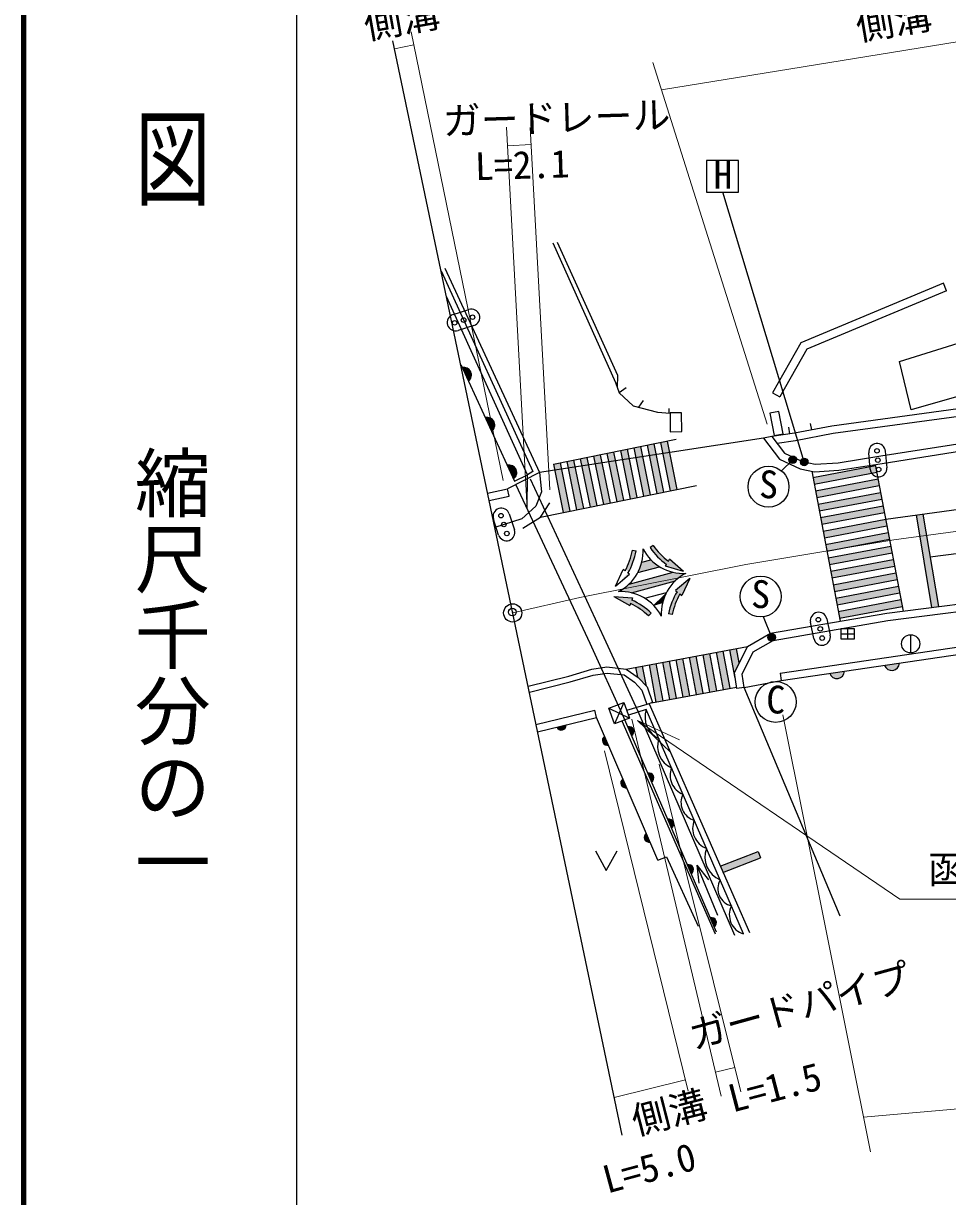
# Model space of a CAD drawing. Units: millimetres at full size, sheet at 1:1000; details may follow other scales. Extents: x 40000 to 680000, y 20000 to 380000.
# Drawn here: x 40000 to 100918, y 241456 to 318788 of the extents above; entities that cross this region are included whole.
import ezdxf
from ezdxf.enums import TextEntityAlignment as Align

# ---------------------------------------------------------------- set-up
doc = ezdxf.new("R2010")
doc.units = ezdxf.units.MM
doc.header["$LTSCALE"] = 1000
doc.header["$PDMODE"] = 32
doc.header["$PDSIZE"] = 500
doc.linetypes.add('CHAIN', pattern=[18.5, 12, -1.5, 3.5, -1.5])
for name, color, linetype, lineweight in [('M-BGD', 7, 'Continuous', 25), ('M-BGD-EXST', 7, 'Continuous', 25), ('M-BMK', 2, 'CHAIN', 13), ('M-BMK-OTRS', 5, 'Continuous', 25), ('M-BMK-SRVR', 3, 'Continuous', 25), ('M-STR-HTXT', 7, 'Continuous', 13), ('M-STR-STRC', 7, 'Continuous', 25), ('M-TTL', 2, 'Continuous', 140), ('M-TTL-BAND', 7, 'Continuous', 25)]:
    doc.layers.add(name, color=color, linetype=linetype, lineweight=lineweight)
doc.layers.add('M-OTRS', color=6, linetype='Continuous')
doc.styles.add('@ＭＳ ゴシック', font='')
doc.styles.add('ＭＳ ゴシック', font='')
doc.styles.get('@ＭＳ ゴシック').set_extended_font_data('@MS Gothic')
doc.styles.get('ＭＳ ゴシック').set_extended_font_data('MS Gothic')

# ---------------------------------------------------------------- blocks, each defined once
blk = doc.blocks.new('open_arrow')
at = {"color": 0, "linetype": 'Continuous', "lineweight": -2}
blk.add_lwpolyline([(7.5, 1.25), (0, 0), (7.5, -1.25)], dxfattribs=at)

msp = doc.modelspace()

# ---------------------------------------------------------------- hatches: boundary and pattern name
at = {"layer": 'M-BGD'}
for points in [[(69330, 295207, 0.82183), (68914, 296106)], [(70859, 291906, 0.82183), (70442, 292805)], [(72313, 288766, 0.82183), (71896, 289665)], [(93152, 275942, 0.82183), (94132, 276086)], [(96773, 276474, 0.82183), (97753, 276618)], [(75159, 272398, 0.84072), (75767, 272546)], [(80095, 271843, 0.84072), (79846, 272418)], [(78312, 271793, 0.84072), (78559, 271218)], [(81412, 268795, 0.84072), (81164, 269369)], [(79521, 268983, 0.84072), (79768, 268408)], [(82729, 265748, 0.84072), (82480, 266323)], [(81062, 265401, 0.84072), (81309, 264826)], [(84024, 262751, 0.84072), (83776, 263325)], [(85536, 259252, 0.84072), (85288, 259826)]]:
    msp.add_hatch(color=256, dxfattribs=at).paths.add_polyline_path(points)
at = {"layer": 'M-BGD-EXST'}
for points in [[(90964, 290024, 1), (90464, 290024, 1)], [(91718, 289884, 1), (91218, 289884, 1)], [(89577, 278319, 1), (89077, 278319, 1)]]:
    msp.add_hatch(color=256, dxfattribs=at).paths.add_polyline_path(points)
at = {"layer": 'M-STR-STRC'}
for points in [[(80672, 290896), (80231, 290806), (80878, 287621), (81319, 287711)], [(81554, 291075), (81113, 290985), (81760, 287800), (82201, 287890)], [(82436, 291254), (81995, 291164), (82642, 287979), (83083, 288069)], [(76262, 290000), (75821, 289911), (76468, 286726), (76909, 286815)], [(77144, 290179), (76703, 290090), (77350, 286905), (77791, 286994)], [(78026, 290358), (77585, 290269), (78232, 287084), (78673, 287173)], [(78908, 290537), (78467, 290448), (79114, 287263), (79555, 287352)], [(79790, 290717), (79349, 290627), (79996, 287442), (80437, 287532)], [(75380, 289821), (74939, 289731), (75586, 286546), (76027, 286636)], [(96254, 289205), (96170, 289647), (92044, 288865), (92128, 288423)], [(96338, 288762), (92211, 287981), (92295, 287538), (96422, 288320)], [(96505, 287878), (92379, 287096), (92463, 286654), (96589, 287436)], [(96673, 286994), (92546, 286212), (92630, 285770), (96757, 286552)], [(99308, 286445), (98862, 286385), (99888, 280296), (100334, 280353)], [(96841, 286110), (92714, 285328), (92798, 284886), (96924, 285667)], [(97008, 285225), (92881, 284443), (92965, 284001), (97092, 284783)], [(79737, 282850), (79807, 282997), (79772, 282923), (79840, 283072), (79807, 282997), (79872, 283147), (79840, 283072), (79903, 283223), (79872, 283147), (79932, 283300), (79903, 283223), (79960, 283376), (79932, 283300), (79986, 283454), (79960, 283376), (80012, 283532), (79986, 283454), (80035, 283610), (80012, 283532), (80058, 283688), (80035, 283610), (80079, 283767), (80058, 283688), (80099, 283847), (80079, 283767), (80117, 283926), (80099, 283847), (80134, 284006), (80117, 283926), (80146, 284067), (80134, 284006), (80392, 284020), (80146, 284067), (80390, 284010), (80392, 284020), (80374, 283930), (80390, 284010), (80356, 283850), (80374, 283930), (80337, 283770), (80356, 283850), (80317, 283691), (80337, 283770), (80295, 283612), (80317, 283691), (80272, 283534), (80295, 283612), (80248, 283456), (80272, 283534), (80222, 283378), (80248, 283456), (80195, 283301), (80222, 283378), (80167, 283224), (80195, 283301), (80137, 283148), (80167, 283224), (80106, 283073), (80137, 283148), (80073, 282998), (80106, 283073), (80040, 282923), (80073, 282998), (80005, 282849), (80040, 282923), (79968, 282776), (80005, 282849), (79931, 282703), (79968, 282776), (79892, 282631), (79931, 282703), (79852, 282560), (79892, 282631), (79962, 282476), (79852, 282560), (79029, 281683), (79962, 282476)], [(82335, 283003), (82401, 283125), (82392, 283131), (82327, 283180), (82262, 283229), (82198, 283280), (82134, 283332), (82072, 283385), (82011, 283439), (81950, 283494), (81891, 283551), (81833, 283608), (81775, 283666), (81719, 283725), (81663, 283785), (81609, 283847), (81556, 283909), (81504, 283972), (81453, 284035), (81403, 284100), (81354, 284166), (81307, 284232), (81511, 284376), (81559, 284310), (81608, 284244), (81657, 284179), (81708, 284115), (81761, 284052), (81814, 283990), (81868, 283929), (81923, 283869), (81980, 283810), (82037, 283751), (82096, 283694), (82155, 283638), (82215, 283583), (82277, 283529), (82339, 283476), (82402, 283424), (82466, 283373), (82515, 283336), (82587, 283469), (83513, 282666)], [(97176, 284341), (93049, 283559), (93133, 283117), (97259, 283899)], [(81367, 283430, 0.06093), (81934, 282978), (81367, 283430), (80760, 283265, -0.06093), (80501, 282588), (81934, 282978)], [(97343, 283457), (93217, 282675), (93300, 282233), (97427, 283015)], [(83665, 282539), (82820, 282612), (79921, 281824, -0.07135), (79230, 281333, -0.07135), (80074, 281260), (82974, 282048)], [(97511, 282572), (93384, 281791), (93468, 281349), (97594, 282130)], [(83238, 281110), (83199, 281038), (83162, 280965), (83127, 280891), (83092, 280817), (83059, 280742), (83027, 280667), (82997, 280591), (82967, 280515), (82940, 280438), (82913, 280361), (82888, 280283), (82864, 280205), (82842, 280126), (82821, 280047), (82801, 279968), (82783, 279888), (82770, 279828), (82525, 279878), (82527, 279889), (82544, 279969), (82563, 280048), (82584, 280127), (82605, 280206), (82628, 280285), (82652, 280363), (82678, 280440), (82705, 280518), (82733, 280594), (82763, 280670), (82794, 280746), (82826, 280821), (82860, 280896), (82895, 280970), (82931, 281043), (82969, 281115), (83008, 281187), (83048, 281259), (83089, 281329), (82980, 281415), (83927, 282192), (83396, 281088), (83277, 281181)], [(97678, 281688), (93552, 280906), (93635, 280464), (97762, 281246)], [(79983, 280408), (78919, 281014), (80140, 280914), (80099, 280781), (80108, 280777), (80182, 280742), (80256, 280706), (80328, 280669), (80400, 280630), (80472, 280591), (80542, 280550), (80612, 280507), (80682, 280464), (80750, 280419), (80818, 280373), (80885, 280326), (80951, 280278), (81016, 280229), (81080, 280178), (81144, 280126), (81206, 280074), (81268, 280020), (81328, 279965), (81388, 279909), (81215, 279728), (81156, 279784), (81095, 279839), (81034, 279893), (80971, 279945), (80908, 279997), (80843, 280048), (80778, 280097), (80712, 280145), (80645, 280192), (80578, 280238), (80509, 280283), (80440, 280326), (80370, 280369), (80299, 280410), (80228, 280449), (80156, 280488), (80083, 280525), (80028, 280553)], [(82394, 281284, 0.06093), (82134, 280607), (81527, 280442)], [(97846, 280804), (93719, 280022), (93803, 279580), (97929, 280362)], [(83472, 276924), (83030, 276841), (83488, 274384), (83930, 274466)], [(84357, 277089), (83914, 277006), (84373, 274549), (84815, 274631)], [(85241, 277254), (84799, 277171), (85257, 274714), (85700, 274796)], [(86126, 277419), (85684, 277336), (86142, 274879), (86584, 274961)], [(87011, 277584), (86569, 277501), (86920, 275618), (86866, 275976), (87189, 276629)], [(80818, 276429), (80375, 276346), (80498, 275689), (80533, 275663), (81063, 275111)], [(81702, 276594), (81260, 276511), (81718, 274054), (82161, 274136)], [(82587, 276759), (82145, 276676), (82603, 274219), (83045, 274301)], [(88592, 263776), (88430, 264196), (85936, 263232), (86117, 262820)]]:
    msp.add_hatch(color=256, dxfattribs=at).paths.add_polyline_path(points)

# ---------------------------------------------------------------- linework, layer by layer
at = {"layer": 'M-BGD'}
for p, q in [((100859, 301167), (100646, 301675)), ((79742, 294762), (79275, 294446)), ((80843, 293930), (80549, 293483)), ((89388, 294443), (89867, 294172)), ((82539, 293409), (82540, 293125)), ((91870, 292413), (91950, 291990)), ((89335, 291552), (88789, 291443)), ((90440, 292169), (90507, 291728)), ((73215, 286793), (73232, 289036)), ((70601, 287822), (71902, 288115)), ((72011, 287627), (71902, 288115)), ((70710, 287334), (72011, 287627)), ((93912, 278545), (94762, 278545)), ((94337, 278195), (94337, 278895)), ((98486, 278494), (98486, 277294)), ((87514, 275023), (89953, 275471)), ((89880, 275966), (89953, 275471)), ((87514, 275023), (87019, 274949)), ((93834, 259933), (87514, 275023)), ((79571, 274016), (78973, 272617)), ((81089, 273888), (79764, 273501)), ((81468, 274016), (81089, 273888)), ((81238, 273938), (87853, 258864)), ((73779, 272575), (77658, 273522)), ((73898, 272090), (77777, 273037)), ((77777, 273037), (77658, 273522)), ((81825, 263626), (77777, 273037)), ((78588, 273647), (79957, 272985)), ((85629, 258743), (79465, 272801)), ((84395, 263290), (85745, 259995)), ((84395, 263290), (84530, 262121)), ((84395, 263290), (85151, 262328))]:
    msp.add_line(p, q, dxfattribs=at)
for points in [[(74890, 304327), (79036, 295121), (79275, 294446), (80202, 293575), (81790, 293154), (82637, 293102)], [(79156, 294783), (79191, 295570), (75213, 304341)], [(67527, 302485), (73579, 289263), (73232, 289036)], [(67782, 302661), (74020, 289180), (74148, 287916), (73782, 286960), (72847, 286137), (71075, 285559)], [(100646, 301675), (91255, 297741), (89388, 294443)], [(100859, 301167), (91641, 297306), (89867, 294172)], [(68824, 296300), (72381, 288619), (73232, 289036), (67882, 300792)], [(127599, 295908), (120313, 295492), (108958, 294372), (102736, 293536), (93296, 292245), (90820, 291775), (89335, 291552)], [(127628, 295409), (120352, 294993), (109016, 293876), (102803, 293041), (93377, 291752), (90903, 291282), (89681, 291098)], [(89335, 291552), (90169, 290458), (91359, 289907), (92189, 289732), (93702, 289829), (96529, 290283), (102870, 291281), (108289, 291977), (116643, 292843), (120602, 293083), (128360, 293458)], [(88789, 291443), (89847, 290056), (91200, 289430), (92153, 289229), (93758, 289331), (96608, 289789), (102940, 290786), (108346, 291480), (116684, 292344), (120629, 292583), (128514, 292965)], [(88789, 291443), (74020, 289180), (71902, 288115)], [(86900, 258654), (80513, 273435), (78289, 278297), (73423, 288749)], [(85692, 258890), (79576, 273044), (77352, 277906), (72487, 288357)], [(72919, 285527), (74082, 286241), (74703, 287179)], [(87019, 274949), (86866, 275976), (87727, 277717), (89253, 278598), (96911, 279918), (105561, 281017), (109171, 281443), (116480, 282227), (124055, 282694), (128832, 282935), (132761, 283078)], [(87514, 275023), (87384, 275894), (88108, 277360), (89426, 278120), (96985, 279423), (105622, 280521), (109227, 280946), (116523, 281729), (124083, 282195), (128854, 282436), (132962, 282585)], [(89880, 275966), (107324, 278532), (116513, 279688), (121027, 279928), (129437, 280363), (133843, 280460)], [(89953, 275471), (107391, 278037), (116557, 279189), (121053, 279429), (129455, 279864), (133854, 279961)], [(73267, 275100), (75944, 275770), (77475, 276227), (78464, 276371), (79737, 276227), (80533, 275663), (81117, 275055), (81468, 274016)], [(73349, 274708), (76050, 275384), (77561, 275836), (78471, 275968), (79590, 275842), (80271, 275359), (80767, 274843), (81089, 273888)], [(87467, 258767), (81059, 273564), (79881, 273188)], [(77707, 264237), (78423, 262942), (79138, 264237)], [(81825, 263626), (82397, 263847), (84488, 259279)]]:
    msp.add_lwpolyline(points, dxfattribs=at)
for points in [[(97756, 296506), (101963, 297813), (102895, 294577), (98520, 293322)], [(83392, 291879), (83386, 293129), (82636, 293125), (82642, 291875)], [(90082, 291740), (89804, 293214), (89214, 293103), (89492, 291629)], [(93912, 278895), (94762, 278895), (94762, 278195), (93912, 278195)], [(78973, 272617), (78588, 273647), (79571, 274016), (79957, 272985)]]:
    msp.add_lwpolyline(points, close=True, dxfattribs=at)
msp.add_circle((98486, 277894), 600, dxfattribs=at)
for centre, radius, start, end in [((69033, 295615), 505, 306.01863, 103.67682), ((70562, 292314), 505, 306.01863, 103.67682), ((72016, 289174), 505, 306.01863, 103.67682), ((93627, 276110), 505, 199.54031, 357.1985), ((97248, 276643), 505, 199.54031, 357.1985), ((82541, 273064), 1564, 161.3622, 245.47119), ((75450, 272525), 318, 203.61279, 3.83052), ((79920, 272109), 318, 303.26235, 103.48008), ((78486, 271527), 318, 123.16779, 283.38552), ((83340, 271127), 1537, 160.4414, 246.39199), ((81238, 269060), 318, 303.26235, 103.48008), ((83950, 269216), 1324, 157.71856, 249.11483), ((79695, 268717), 318, 123.16779, 283.38552), ((84558, 267428), 1213, 152.97986, 253.85353), ((82554, 266014), 318, 303.26235, 103.48008), ((85521, 265726), 1406, 157.54772, 249.28566), ((81235, 265135), 318, 123.16779, 283.38552), ((86544, 263833), 1626, 159.23241, 247.60098), ((83850, 263016), 318, 303.26235, 103.48008), ((86960, 261759), 1183, 151.15289, 255.6805), ((87853, 260030), 1321, 153.81072, 253.02266), ((85362, 259517), 318, 303.26235, 103.48008)]:
    msp.add_arc(centre, radius, start, end, dxfattribs=at)
at = {"layer": 'M-BGD-EXST'}
for p, q in [((87132, 309756), (85032, 309756)), ((85032, 309756), (85032, 307656)), ((87132, 307656), (87132, 309756)), ((85032, 307656), (87132, 307656)), ((91468, 289884), (86102, 307656)), ((90714, 290024), (89972, 289294)), ((89327, 278319), (88796, 279676))]:
    msp.add_line(p, q, dxfattribs=at)
for centre, radius in [((90714, 290024), 250), ((91468, 289884), 250), ((89117, 288250), 1350), ((88598, 281011), 1350), ((89327, 278319), 250), ((89587, 274063), 1350)]:
    msp.add_circle(centre, radius, dxfattribs=at)
at = {"layer": 'M-BMK'}
msp.add_lwpolyline([(72255, 279930), (76683, 280952), (87628, 283124), (97375, 284738), (101770, 285345), (110551, 286345), (119195, 287099), (129733, 287649), (139484, 287803), (159617, 287821), (170480, 287752), (183682, 287787), (206299, 287597), (242290, 287388), (287820, 287240), (330246, 286985), (363259, 286780), (400583, 286686), (446631, 286348), (487505, 286035), (507393, 285943), (542437, 285838), (571918, 285661)], dxfattribs=at)
at = {"layer": 'M-BMK-OTRS'}
msp.add_line((79470, 245502), (64352, 317636), dxfattribs=at)
at = {"layer": 'M-BMK-SRVR'}
msp.add_circle((72255, 279930), 600, dxfattribs=at)
at = {"layer": 'M-OTRS'}
msp.add_point((72229, 279984), dxfattribs=at)
at = {"layer": 'M-STR-HTXT'}
for p, q in [((71625, 288648), (65557, 318235)), ((65733, 317375), (64462, 317109)), ((81485, 316221), (89036, 292364)), ((71841, 311954), (73215, 286793)), ((73405, 311920), (74707, 288043)), ((71908, 310728), (73465, 310813)), ((95841, 244402), (90068, 273201)), ((86002, 248078), (80100, 272928)), ((83821, 248413), (78309, 270834)), ((87296, 248362), (81905, 269949)), ((95382, 246689), (151466, 251658)), ((85629, 249648), (86896, 249965)), ((78951, 247981), (83640, 249152))]:
    msp.add_line(p, q, dxfattribs=at)
for points in [[(82059, 314407), (126180, 321596), (207307, 324839)], [(80477, 272834), (97773, 261062), (120634, 261062)]]:
    msp.add_lwpolyline(points, dxfattribs=at)
at = {"layer": 'M-STR-STRC'}
for p, q in [((68319, 299599), (69368, 299930)), ((69699, 298880), (68650, 298550)), ((74939, 289731), (83024, 291373)), ((80231, 290806), (80878, 287621)), ((80672, 290896), (81319, 287711)), ((81113, 290985), (81760, 287800)), ((81554, 291075), (82201, 287890)), ((81995, 291164), (82642, 287979)), ((82436, 291254), (83083, 288069)), ((76262, 290000), (76909, 286815)), ((76703, 290090), (77350, 286905)), ((77144, 290179), (77791, 286994)), ((77585, 290269), (78232, 287084)), ((78026, 290358), (78673, 287173)), ((78467, 290448), (79114, 287263)), ((78908, 290537), (79555, 287352)), ((79349, 290627), (79996, 287442)), ((79790, 290717), (80437, 287532)), ((95822, 289397), (95722, 290492)), ((96817, 290592), (96917, 289496)), ((74939, 289731), (75586, 286546)), ((75380, 289821), (76027, 286636)), ((75821, 289911), (76468, 286726)), ((91967, 289268), (93839, 279388)), ((92044, 288865), (96170, 289647)), ((96157, 289716), (97988, 280055)), ((92128, 288423), (96254, 289205)), ((92211, 287981), (96338, 288762)), ((74082, 286241), (84359, 288328)), ((92295, 287538), (96422, 288320)), ((92379, 287096), (96505, 287878)), ((92463, 286654), (96589, 287436)), ((92546, 286212), (96673, 286994)), ((72026, 286453), (72369, 285408)), ((92630, 285770), (96757, 286552)), ((99888, 280296), (98862, 286385)), ((100334, 280353), (99308, 286445)), ((71324, 285066), (70981, 286111)), ((92714, 285328), (96841, 286110)), ((92798, 284886), (96924, 285667)), ((92881, 284443), (97008, 285225)), ((92965, 284001), (97092, 284783)), ((80146, 284067), (80392, 284020)), ((81511, 284376), (81307, 284232)), ((93049, 283559), (97176, 284341)), ((93133, 283117), (97259, 283899)), ((80760, 283265), (81367, 283430)), ((82515, 283336), (82587, 283469)), ((83513, 282666), (82587, 283469)), ((93217, 282675), (97343, 283457)), ((79029, 281683), (79540, 282796)), ((79661, 282705), (79540, 282796)), ((79921, 281824), (82820, 282612)), ((80501, 282588), (81934, 282978)), ((93300, 282233), (97427, 283015)), ((93384, 281791), (97511, 282572)), ((80074, 281260), (82974, 282048)), ((83927, 282192), (83396, 281088)), ((93468, 281349), (97594, 282130)), ((93552, 280906), (97678, 281688)), ((78919, 281014), (79983, 280408)), ((80961, 280894), (82394, 281284)), ((83277, 281181), (83396, 281088)), ((93635, 280464), (97762, 281246)), ((93719, 280022), (97846, 280804)), ((80028, 280553), (79983, 280408)), ((81527, 280442), (82134, 280607)), ((93803, 279580), (97929, 280362)), ((81215, 279728), (81388, 279909)), ((82770, 279828), (82525, 279878)), ((92104, 278233), (91882, 279311)), ((92960, 279533), (93182, 278455)), ((79737, 276227), (87727, 277717)), ((83930, 274466), (83472, 276924)), ((84373, 274549), (83914, 277006)), ((84815, 274631), (84357, 277089)), ((85257, 274714), (84799, 277171)), ((85700, 274796), (85241, 277254)), ((86142, 274879), (85684, 277336)), ((86584, 274961), (86126, 277419)), ((86920, 275618), (86569, 277501)), ((87189, 276629), (87011, 277584)), ((80498, 275689), (80375, 276346)), ((81063, 275111), (80818, 276429)), ((81718, 274054), (81260, 276511)), ((82161, 274136), (81702, 276594)), ((82603, 274219), (82145, 276676)), ((83045, 274301), (82587, 276759)), ((83488, 274384), (83030, 276841)), ((81409, 273996), (87006, 275040)), ((85936, 263232), (88430, 264196)), ((86098, 262813), (88592, 263776)), ((88430, 264196), (88592, 263776))]:
    msp.add_line(p, q, dxfattribs=at)
for points in [[(96841, 286110), (102789, 286919), (109447, 287565), (113873, 287976), (119953, 288428), (126142, 288565), (136451, 288643), (146271, 288467), (157522, 288289), (165923, 288074), (171081, 287789), (149899, 286696), (145260, 287630), (141838, 288200), (139944, 288580)], [(99784, 283621), (105436, 284346), (111061, 284931), (115408, 285272), (122543, 285631)], [(83513, 282666), (82335, 283003), (82401, 283125)], [(79029, 281683), (79962, 282476), (79852, 282560)], [(83927, 282192), (82980, 281415), (83089, 281329)], [(78919, 281014), (80140, 280914), (80099, 280781)]]:
    msp.add_lwpolyline(points, dxfattribs=at)
for centre in [(69015, 299235), (69606, 299422), (68423, 299049), (96269, 290616), (96325, 289999), (96381, 289382), (71478, 286343), (71671, 285754), (71864, 285164), (92402, 279485), (92527, 278877), (92652, 278270)]:
    msp.add_circle(centre, 150, dxfattribs=at)
for centre, radius, start, end in [((68484, 299074), 550, 107.49573, 197.49573), ((69533, 299405), 550, 17.49573, 107.49573), ((69533, 299405), 550, 287.49573, 17.49573), ((68484, 299074), 550, 197.49573, 287.49573), ((96270, 290542), 550, 95.1973, 185.1973), ((96270, 290542), 550, 5.1973, 95.1973), ((96369, 289446), 550, 185.1973, 275.1973), ((96369, 289446), 550, 275.1973, 5.1973), ((71504, 286282), 550, 108.14745, 198.14745), ((71504, 286282), 550, 18.14745, 108.14745), ((71846, 285237), 550, 288.14745, 18.14745), ((71846, 285237), 550, 198.14745, 288.14745), ((77864, 283988), 2985, 297.22921, 3.18423), ((75543, 284938), 4684, 331.52633, 349.27922), ((75789, 284892), 4684, 330.15055, 349.27922), ((83499, 285520), 2985, 207.22921, 273.18423), ((85140, 286925), 4684, 215.092, 234.22067), ((85344, 287069), 4684, 215.092, 232.84489), ((85031, 279884), 2985, 117.22921, 183.18423), ((79395, 278352), 2985, 27.22921, 93.18423), ((78155, 276519), 4684, 46.35669, 65.48537), ((87112, 278931), 4684, 149.19749, 168.32616), ((87357, 278880), 4684, 150.57327, 168.32616), ((77982, 276338), 4684, 46.35669, 64.10958), ((92421, 279422), 550, 101.63986, 191.63986), ((92421, 279422), 550, 11.63986, 101.63986), ((92643, 278344), 550, 281.63986, 11.63986), ((92643, 278344), 550, 191.63986, 281.63986)]:
    msp.add_arc(centre, radius, start, end, dxfattribs=at)
at = {"layer": 'M-TTL'}
msp.add_line((40000, 380000), (40000, 20000), dxfattribs=at)
at = {"layer": 'M-TTL-BAND'}
msp.add_line((58000, 370000), (58000, 20000), dxfattribs=at)

# ---------------------------------------------------------------- block references
at = {"layer": 'M-STR-HTXT', "xscale": 400, "yscale": 400, "rotation": 325.8}
msp.add_blockref('open_arrow', (80477, 272834), dxfattribs=at)

# ---------------------------------------------------------------- texts
at = {"layer": 'M-BGD-EXST', "style": 'ＭＳ ゴシック'}
msp.add_text('H', height=1833, dxfattribs=at).set_placement((85485, 307348), align=Align.BOTTOM_LEFT)
for s, p in [('S', (88462, 286957)), ('S', (87942, 279719)), ('C', (88932, 272770))]:
    msp.add_text(s, height=1833, rotation=358.508, dxfattribs=at).set_placement(p, align=Align.BOTTOM_LEFT)
at = {"layer": 'M-STR-HTXT', "style": 'ＭＳ ゴシック'}
for s, rotation, p in [('側溝', 10.042, (62729, 317188)), ('側溝', 9.567, (95147, 317104)), ('ガードレール', 1.67, (67692, 310889)), ('L=2.1', 1.813, (69809, 307901)), ('ガードパイプ', 15.461, (84330, 250622)), ('L=1.5', 14.597, (86884, 246460)), ('側溝', 14.381, (80512, 244964)), ('L=5.0', 15.124, (78628, 241115))]:
    msp.add_text(s, height=1833, rotation=rotation, dxfattribs=at).set_placement(p, align=Align.BOTTOM_LEFT)
msp.add_text('函渠 W=1.0 H=1.0', height=1833, dxfattribs=at).set_placement((99634, 261562), align=Align.BOTTOM_LEFT)
at = {"layer": 'M-TTL-BAND', "style": '@ＭＳ ゴシック', "width": 1.4}
msp.add_text('平  面  図', height=3666, rotation=270, dxfattribs=at).set_placement((49777, 306475), align=Align.MIDDLE_RIGHT)
at = {"layer": 'M-TTL-BAND', "style": '@ＭＳ ゴシック'}
msp.add_text('縮尺千分の一', height=3666, rotation=270, dxfattribs=at).set_placement((49777, 261030), align=Align.MIDDLE_RIGHT)

doc.saveas('drawing.dxf')
